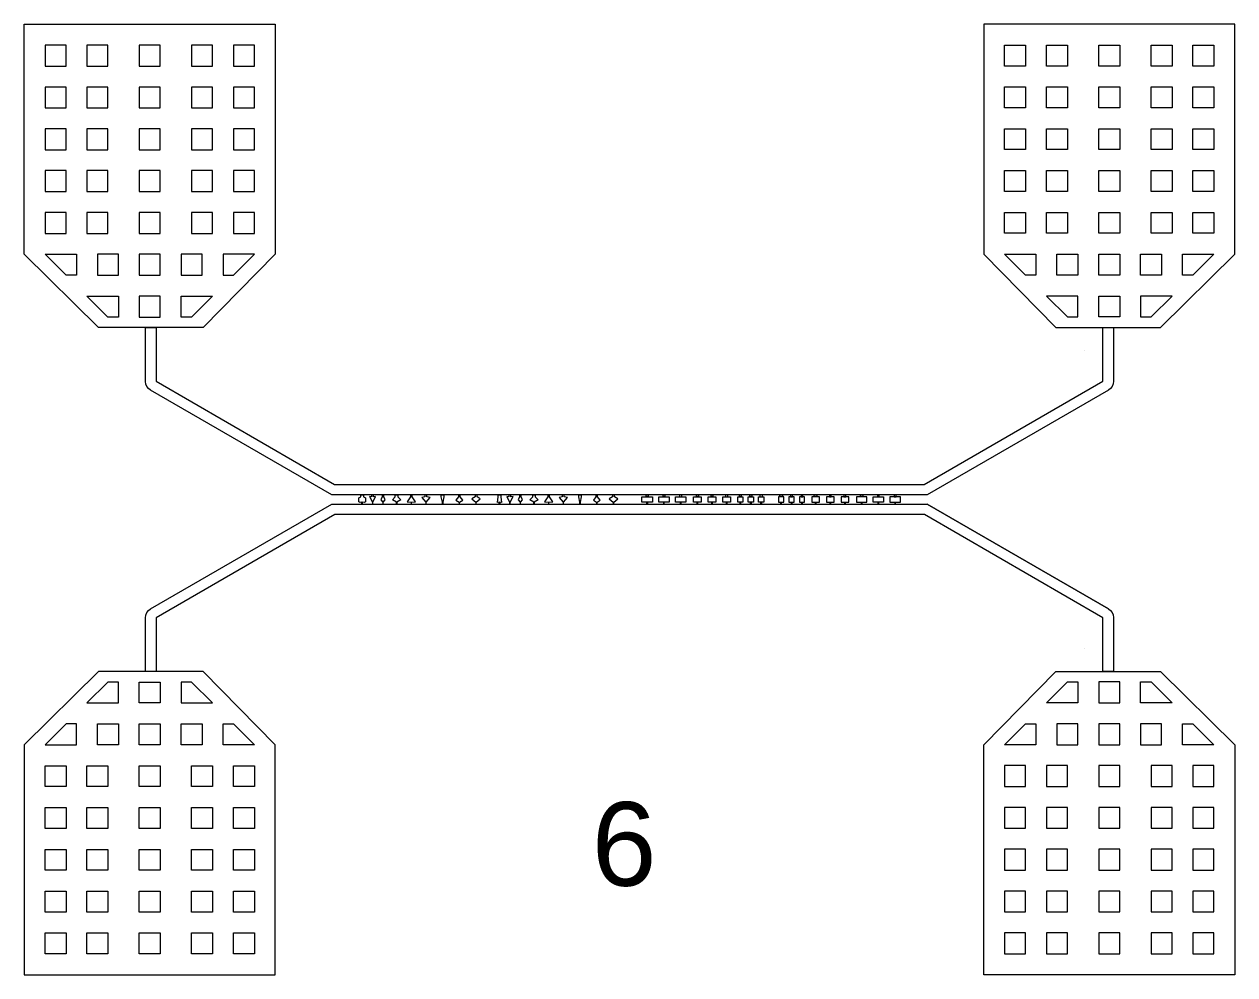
# Model space of a CAD drawing. Extents: x 1000 to 49000, y 2919 to 77300.
# Drawn here: x 18148 to 29717, y 2919 to 12011 of the extents above; entities that cross this region are included whole.
import ezdxf

# ---------------------------------------------------------------- set-up
doc = ezdxf.new("R2010")
doc.units = 13
doc.layers.add('Inner', color=4, linetype='Continuous', lineweight=0, true_color=0x00ffff)
doc.layers.add('Outer', color=1, linetype='Continuous', lineweight=0, true_color=0xff0000)
doc.styles.add('textstyle64', font='')
doc.styles.get('textstyle64').set_extended_font_data('Arial')

msp = doc.modelspace()

# ---------------------------------------------------------------- linework, layer by layer
at = {"layer": 'Inner'}
for p, q in [((18147.67, 9810.16), (18147.67, 9810.16)), ((18147.67, 9810.16), (18147.67, 9810.16)), ((29717.36, 9811), (29717.36, 9811)), ((29717.36, 9811), (29717.36, 9811)), ((18947.67, 9110.16), (18947.67, 9110.16)), ((28277.52, 8887.29), (28277.52, 8887.29)), ((28511, 6420.13), (26778.87, 7420.23)), ((28277.52, 6043.17), (28277.52, 6043.17)), ((18947.68, 5819.46), (18947.68, 5819.46))]:
    msp.add_line(p, q, dxfattribs=at)
for points in [[(20547.67, 9810.16), (19857.67, 9110.16), (18857.67, 9110.16), (18147.67, 9810.16), (18147.67, 12010.16), (20547.67, 12010.16), (20547.67, 9810.16)], [(28007.36, 9111), (29007.36, 9111), (29717.36, 9811), (29717.36, 12011), (27317.36, 12011), (27317.36, 9811), (28007.36, 9111)], [(21378.07, 7440.23), (21378.07, 7420.23), (21375.07, 7420.23), (21375.07, 7440.23), (21356.96, 7437.43), (21344.48, 7441.51), (21344.48, 7481.51), (21364.07, 7490.23), (21364.07, 7510.23), (21389.07, 7510.23), (21389.07, 7490.23), (21408.66, 7481.51), (21408.66, 7441.51), (21396.18, 7437.43), (21378.07, 7440.23)], [(21466.57, 7490.23), (21446.57, 7492.79), (21475.08, 7440.23), (21475.08, 7420.23), (21478.08, 7420.23), (21478.08, 7440.23), (21506.57, 7492.79), (21486.57, 7490.23), (21486.57, 7510.23), (21466.57, 7510.23), (21466.57, 7490.23)], [(21569.07, 7490.23), (21556.57, 7462.79), (21575.04, 7440.23), (21575.04, 7420.23), (21578.04, 7420.23), (21578.04, 7440.23), (21596.57, 7462.79), (21584.07, 7490.23), (21584.07, 7510.13), (21584.07, 7510.23), (21569.07, 7510.23), (21569.07, 7490.23)], [(21719.07, 7490.23), (21746.57, 7462.79), (21708.07, 7440.23), (21708.07, 7420.23), (21705.07, 7420.23), (21705.07, 7440.23), (21666.57, 7462.79), (21694.07, 7490.23), (21694.07, 7510.23), (21719.07, 7510.23), (21719.07, 7490.23)], [(21854.07, 7510.13), (21854.07, 7510.23), (21839.07, 7510.23), (21839.07, 7490.23), (21806.57, 7442.79), (21844.97, 7440.23), (21844.97, 7420.23), (21847.97, 7420.23), (21847.97, 7440.23), (21886.57, 7442.79), (21854.07, 7490.23), (21854.07, 7510.13)], [(21996.57, 7510.23), (21976.57, 7510.23), (21976.57, 7490.23), (21946.57, 7482.79), (21985.06, 7440.23), (21985.06, 7420.23), (21988.06, 7420.23), (21988.06, 7440.23), (22026.57, 7482.79), (21996.57, 7490.23), (21996.57, 7510.23)], [(22159.07, 7490.23), (22148.03, 7440.23), (22148.03, 7420.23), (22145.03, 7420.23), (22145.03, 7440.23), (22134.07, 7490.23), (22134.07, 7510.23), (22159.07, 7510.23), (22159.07, 7490.23)], [(22299.07, 7490.23), (22274.07, 7457.67), (22305.06, 7440.23), (22305.06, 7420.23), (22308.06, 7420.23), (22308.06, 7440.23), (22339.07, 7457.67), (22314.07, 7490.23), (22314.07, 7510.13), (22314.07, 7510.23), (22299.07, 7510.23), (22299.07, 7490.23)], [(22476.57, 7510.23), (22456.57, 7510.23), (22456.57, 7490.23), (22426.57, 7472.79), (22465.07, 7440.23), (22465.07, 7420.23), (22468.07, 7420.23), (22468.07, 7440.23), (22506.57, 7472.79), (22476.57, 7490.23), (22476.57, 7510.23)], [(22677.11, 7510.23), (22702.11, 7510.23), (22702.11, 7490.23), (22709.22, 7437.43), (22692.11, 7440.23), (22692.11, 7420.23), (22687.11, 7420.23), (22687.11, 7440.23), (22670, 7437.43), (22677.11, 7490.23), (22677.11, 7510.23)], [(22759.61, 7492.79), (22787.11, 7440.23), (22787.11, 7420.23), (22792.11, 7420.23), (22792.11, 7440.23), (22819.61, 7492.79), (22799.61, 7490.23), (22799.61, 7510.23), (22779.61, 7510.23), (22779.61, 7490.23), (22759.61, 7492.79)], [(22897.11, 7510.13), (22897.11, 7510.23), (22882.11, 7510.23), (22882.11, 7490.23), (22869.61, 7462.79), (22887.11, 7440.23), (22887.11, 7420.23), (22892.11, 7420.23), (22892.11, 7440.23), (22909.61, 7462.79), (22897.11, 7490.23), (22897.11, 7510.13)], [(23007.11, 7510.23), (23032.11, 7510.23), (23032.11, 7490.23), (23059.61, 7462.79), (23022.11, 7440.23), (23022.11, 7420.23), (23017.11, 7420.23), (23017.11, 7440.23), (22979.61, 7462.79), (23007.11, 7490.23), (23007.11, 7510.23)], [(23152.11, 7490.23), (23119.61, 7442.79), (23157.11, 7440.23), (23157.11, 7420.23), (23162.11, 7420.23), (23162.11, 7440.23), (23199.61, 7442.79), (23167.11, 7490.23), (23167.11, 7510.13), (23167.11, 7510.23), (23152.11, 7510.23), (23152.11, 7490.23)], [(23309.61, 7510.23), (23289.61, 7510.23), (23289.61, 7490.23), (23259.61, 7482.79), (23297.11, 7440.23), (23297.11, 7420.23), (23302.11, 7420.23), (23302.11, 7440.23), (23339.61, 7482.79), (23309.61, 7490.23), (23309.61, 7510.23)], [(23447.11, 7510.23), (23472.11, 7510.23), (23472.11, 7490.23), (23462.11, 7440.23), (23462.11, 7420.23), (23457.11, 7420.23), (23457.11, 7440.23), (23447.11, 7490.23), (23447.11, 7510.23)], [(23612.11, 7510.23), (23612.11, 7490.23), (23587.11, 7457.67), (23617.11, 7440.23), (23617.11, 7420.23), (23622.11, 7420.23), (23622.11, 7440.23), (23652.11, 7457.67), (23627.11, 7490.23), (23627.11, 7510.13), (23627.11, 7510.23), (23612.11, 7510.23)], [(23789.61, 7510.23), (23769.61, 7510.23), (23769.61, 7490.23), (23739.61, 7472.79), (23777.11, 7440.23), (23777.11, 7420.23), (23782.11, 7420.23), (23782.11, 7440.23), (23819.61, 7472.79), (23789.61, 7490.23), (23789.61, 7510.23)], [(24151.38, 7490.23), (24151.38, 7440.23), (24051.38, 7440.23), (24051.38, 7490.23), (24151.38, 7490.23)], [(24091.38, 7510.23), (24111.38, 7510.23), (24111.38, 7490.23), (24091.38, 7490.23), (24091.38, 7510.23)], [(24103.88, 7420.23), (24098.88, 7420.23), (24098.88, 7440.23), (24103.88, 7440.23), (24103.88, 7420.23)], [(24311.38, 7490.23), (24311.38, 7440.23), (24211.38, 7440.23), (24211.38, 7490.23), (24311.38, 7490.23)], [(24253.88, 7510.13), (24253.88, 7510.23), (24268.88, 7510.23), (24268.88, 7490.23), (24253.88, 7490.23), (24253.88, 7510.13)], [(24258.88, 7420.23), (24263.88, 7420.23), (24263.88, 7440.23), (24258.88, 7440.23), (24258.88, 7420.23)], [(24471.38, 7440.23), (24371.38, 7440.23), (24371.38, 7490.23), (24471.38, 7490.23), (24471.38, 7440.23)], [(24433.88, 7510.23), (24408.88, 7510.23), (24408.88, 7490.23), (24433.88, 7490.23), (24433.88, 7510.23)], [(24423.88, 7420.23), (24418.88, 7420.23), (24418.88, 7440.23), (24423.88, 7440.23), (24423.88, 7420.23)], [(24618.88, 7440.23), (24543.88, 7440.23), (24543.88, 7490.23), (24618.88, 7490.23), (24618.88, 7440.23)], [(24591.38, 7490.23), (24571.38, 7490.23), (24571.38, 7510.23), (24591.38, 7510.23), (24591.38, 7490.23)], [(24583.88, 7420.23), (24578.88, 7420.23), (24578.88, 7440.23), (24583.88, 7440.23), (24583.88, 7420.23)], [(24758.88, 7490.23), (24758.88, 7440.23), (24683.88, 7440.23), (24683.88, 7490.23), (24758.88, 7490.23)], [(24713.88, 7510.13), (24713.88, 7510.23), (24728.88, 7510.23), (24728.88, 7490.23), (24713.88, 7490.23), (24713.88, 7510.13)], [(24723.88, 7420.23), (24718.88, 7420.23), (24718.88, 7440.23), (24723.88, 7440.23), (24723.88, 7420.23)], [(24898.88, 7490.23), (24898.88, 7440.23), (24823.88, 7440.23), (24823.88, 7490.23), (24898.88, 7490.23)], [(24873.88, 7510.23), (24848.88, 7510.23), (24848.88, 7490.23), (24873.88, 7490.23), (24873.88, 7510.23)], [(24863.88, 7420.23), (24858.88, 7420.23), (24858.88, 7440.23), (24863.88, 7440.23), (24863.88, 7420.23)], [(25016.38, 7490.23), (25016.38, 7440.23), (24966.38, 7440.23), (24966.38, 7490.23), (25016.38, 7490.23)], [(24998.88, 7490.23), (24983.88, 7490.23), (24983.88, 7510.13), (24983.88, 7510.23), (24998.88, 7510.23), (24998.88, 7490.23)], [(24993.88, 7420.23), (24988.88, 7420.23), (24988.88, 7440.23), (24993.88, 7440.23), (24993.88, 7420.23)], [(25116.38, 7490.23), (25116.38, 7440.23), (25066.38, 7440.23), (25066.38, 7490.23), (25116.38, 7490.23)], [(25101.38, 7490.23), (25081.38, 7490.23), (25081.38, 7510.23), (25101.38, 7510.23), (25101.38, 7490.23)], [(25093.88, 7420.23), (25088.88, 7420.23), (25088.88, 7440.23), (25093.88, 7440.23), (25093.88, 7420.23)], [(25216.38, 7440.23), (25166.38, 7440.23), (25166.38, 7490.23), (25216.38, 7490.23), (25216.38, 7440.23)], [(25203.88, 7510.23), (25178.88, 7510.23), (25178.88, 7490.23), (25203.88, 7490.23), (25203.88, 7510.23)], [(25193.88, 7420.23), (25188.88, 7420.23), (25188.88, 7440.23), (25193.88, 7440.23), (25193.88, 7420.23)], [(25356.38, 7490.23), (25356.38, 7440.23), (25406.38, 7440.23), (25406.38, 7490.23), (25356.38, 7490.23)], [(25393.88, 7490.23), (25368.88, 7490.23), (25368.88, 7510.23), (25393.88, 7510.23), (25393.88, 7490.23)], [(25383.07, 7420.23), (25380.07, 7420.23), (25380.07, 7440.23), (25383.07, 7440.23), (25383.07, 7420.23)], [(25506.38, 7490.23), (25456.38, 7490.23), (25456.38, 7440.23), (25506.38, 7440.23), (25506.38, 7490.23)], [(25491.38, 7510.23), (25471.38, 7510.23), (25471.38, 7490.23), (25491.38, 7490.23), (25491.38, 7510.23)], [(25483.04, 7420.23), (25480.04, 7420.23), (25480.04, 7440.23), (25483.04, 7440.23), (25483.04, 7420.23)], [(25556.38, 7490.23), (25556.38, 7440.23), (25606.38, 7440.23), (25606.38, 7490.23), (25556.38, 7490.23)], [(25573.88, 7490.23), (25588.88, 7490.23), (25588.88, 7510.13), (25588.88, 7510.23), (25573.88, 7510.23), (25573.88, 7490.23)], [(25582.94, 7420.23), (25579.94, 7420.23), (25579.94, 7440.23), (25582.94, 7440.23), (25582.94, 7420.23)], [(25673.88, 7490.23), (25673.88, 7440.23), (25748.88, 7440.23), (25748.88, 7490.23), (25673.88, 7490.23)], [(25723.88, 7490.23), (25698.88, 7490.23), (25698.88, 7510.23), (25723.88, 7510.23), (25723.88, 7490.23)], [(25712.85, 7420.23), (25709.85, 7420.23), (25709.85, 7440.23), (25712.85, 7440.23), (25712.85, 7420.23)], [(25813.88, 7490.23), (25813.88, 7440.23), (25888.88, 7440.23), (25888.88, 7490.23), (25813.88, 7490.23)], [(25858.88, 7510.13), (25858.88, 7510.23), (25843.88, 7510.23), (25843.88, 7490.23), (25858.88, 7490.23), (25858.88, 7510.13)], [(25852.64, 7420.23), (25849.64, 7420.23), (25849.64, 7440.23), (25852.64, 7440.23), (25852.64, 7420.23)], [(25953.88, 7490.23), (25953.88, 7440.23), (26028.88, 7440.23), (26028.88, 7490.23), (25953.88, 7490.23)], [(26001.38, 7510.23), (25981.38, 7510.23), (25981.38, 7490.23), (26001.38, 7490.23), (26001.38, 7510.23)], [(25992.5, 7420.23), (25989.5, 7420.23), (25989.5, 7440.23), (25992.5, 7440.23), (25992.5, 7420.23)], [(26101.38, 7490.23), (26101.38, 7440.23), (26201.38, 7440.23), (26201.38, 7490.23), (26101.38, 7490.23)], [(26163.88, 7490.23), (26138.88, 7490.23), (26138.88, 7510.23), (26163.88, 7510.23), (26163.88, 7490.23)], [(26152.77, 7420.23), (26149.77, 7420.23), (26149.77, 7440.23), (26152.77, 7440.23), (26152.77, 7420.23)], [(26361.25, 7440.23), (26261.25, 7440.23), (26261.25, 7490.23), (26361.25, 7490.23), (26361.25, 7440.23)], [(26318.88, 7510.13), (26318.88, 7510.23), (26303.88, 7510.23), (26303.88, 7490.23), (26318.88, 7490.23), (26318.88, 7510.13)], [(26312.75, 7420.23), (26309.75, 7420.23), (26309.75, 7440.23), (26312.75, 7440.23), (26312.75, 7420.23)], [(26421.38, 7490.23), (26421.38, 7440.23), (26521.38, 7440.23), (26521.38, 7490.23), (26421.38, 7490.23)], [(26461.38, 7490.23), (26481.38, 7490.23), (26481.38, 7510.23), (26461.38, 7510.23), (26461.38, 7490.23)], [(26469.98, 7420.23), (26472.98, 7420.23), (26472.98, 7440.23), (26469.98, 7440.23), (26469.98, 7420.23)], [(19857.68, 5819.46), (18857.68, 5819.46), (18147.68, 5119.46), (18147.68, 5119.46), (18147.68, 5119.46), (18147.68, 2919.46), (20547.68, 2919.46), (20547.68, 5119.46), (19857.68, 5819.46)], [(28007.38, 5820.31), (29007.38, 5820.31), (29717.38, 5120.31), (29717.38, 5120.31), (29717.38, 5120.31), (29717.38, 2920.31), (27317.38, 2920.31), (27317.38, 5120.31), (28007.38, 5820.31)]]:
    msp.add_lwpolyline(points, dxfattribs=at)
for points in [[(21086.18, 7510.23), (19354.05, 8510.33, -0.25677565), (19307.62, 8594.77), (19307.62, 9110.16), (19407.62, 9110.16), (19407.62, 8595.49), (21114.13, 7610.23), (22662.52, 7610.23), (23932.52, 7610.23), (25202.52, 7610.23), (26749.76, 7610.23), (28457.41, 8596.15), (28457.41, 9111), (28557.41, 9111), (28557.41, 8595.61, -0.25677565), (28510.98, 8511.17), (26777.3, 7510.23), (25202.52, 7510.23), (23932.52, 7510.23), (22662.52, 7510.23), (21086.18, 7510.23)], [(21115.28, 7320.23), (19407.64, 6334.36), (19407.64, 5819.46), (19307.64, 5819.46), (19307.64, 6334.85, -0.25677565), (19354.06, 6419.29), (21087.74, 7420.23), (22662.52, 7420.23), (23932.52, 7420.23), (25202.52, 7420.23), (26778.87, 7420.23), (28511, 6420.13, -0.25677565), (28557.42, 6335.7), (28557.42, 5820.31), (28457.42, 5820.31), (28457.48, 6334.93), (26750.91, 7320.23), (25202.52, 7320.23), (23932.52, 7320.23), (22662.52, 7320.23), (21115.28, 7320.23)]]:
    msp.add_lwpolyline(points, format="xyb", dxfattribs=at)
at = {"layer": 'Outer'}
for points in [[(18547.67, 11810.16), (18347.67, 11810.16), (18347.67, 11610.16), (18547.67, 11610.16), (18547.67, 11810.16)], [(18947.67, 11810.16), (18747.67, 11810.16), (18747.67, 11610.16), (18947.67, 11610.16), (18947.67, 11810.16)], [(19447.67, 11810.16), (19247.67, 11810.16), (19247.67, 11610.16), (19447.67, 11610.16), (19447.67, 11810.16)], [(19747.67, 11610.16), (19947.67, 11610.16), (19947.67, 11810.16), (19747.67, 11810.16), (19747.67, 11610.16)], [(20347.67, 11610.16), (20347.67, 11810.16), (20147.67, 11810.16), (20147.67, 11610.16), (20347.67, 11610.16)], [(27717.36, 11811), (27717.36, 11611), (27517.36, 11611), (27517.36, 11811), (27717.36, 11811)], [(27917.36, 11811), (28117.36, 11811), (28117.36, 11611), (27917.36, 11611), (27917.36, 11811)], [(28617.36, 11811), (28617.36, 11611), (28417.36, 11611), (28417.36, 11811), (28617.36, 11811)], [(29117.36, 11611), (28917.36, 11611), (28917.36, 11811), (29117.36, 11811), (29117.36, 11611)], [(29517.36, 11611), (29317.36, 11611), (29317.36, 11811), (29517.36, 11811), (29517.36, 11611)], [(18547.67, 11410.16), (18347.67, 11410.16), (18347.67, 11210.16), (18547.67, 11210.16), (18547.67, 11410.16)], [(18747.67, 11210.16), (18947.67, 11210.16), (18947.67, 11410.16), (18747.67, 11410.16), (18747.67, 11210.16)], [(19247.67, 11410.16), (19247.67, 11210.16), (19447.67, 11210.16), (19447.67, 11410.16), (19247.67, 11410.16)], [(19747.67, 11210.16), (19947.67, 11210.16), (19947.67, 11410.16), (19747.67, 11410.16), (19747.67, 11210.16)], [(20147.67, 11410.16), (20147.67, 11210.16), (20347.67, 11210.16), (20347.67, 11410.16), (20147.67, 11410.16)], [(27517.36, 11411), (27717.36, 11411), (27717.36, 11211), (27517.36, 11211), (27517.36, 11411)], [(28117.36, 11411), (28117.36, 11211), (27917.36, 11211), (27917.36, 11411), (28117.36, 11411)], [(28617.36, 11411), (28617.36, 11211), (28417.36, 11211), (28417.36, 11411), (28617.36, 11411)], [(29117.36, 11211), (28917.36, 11211), (28917.36, 11411), (29117.36, 11411), (29117.36, 11211)], [(29517.36, 11211), (29317.36, 11211), (29317.36, 11411), (29517.36, 11411), (29517.36, 11211)], [(18347.67, 11010.16), (18347.67, 10810.16), (18547.67, 10810.16), (18547.67, 11010.16), (18347.67, 11010.16)], [(18747.67, 11010.16), (18747.67, 10810.16), (18947.67, 10810.16), (18947.67, 11010.16), (18747.67, 11010.16)], [(19247.67, 11010.16), (19247.67, 10810.16), (19447.67, 10810.16), (19447.67, 11010.16), (19247.67, 11010.16)], [(19747.67, 11010.16), (19747.67, 10810.16), (19947.67, 10810.16), (19947.67, 11010.16), (19747.67, 11010.16)], [(20147.67, 11010.16), (20147.67, 10810.16), (20347.67, 10810.16), (20347.67, 11010.16), (20147.67, 11010.16)], [(27717.36, 11011), (27717.36, 10811), (27517.36, 10811), (27517.36, 11011), (27717.36, 11011)], [(28117.36, 11011), (28117.36, 10811), (27917.36, 10811), (27917.36, 11011), (28117.36, 11011)], [(28617.36, 11011), (28617.36, 10811), (28417.36, 10811), (28417.36, 11011), (28617.36, 11011)], [(29117.36, 11011), (29117.36, 10811), (28917.36, 10811), (28917.36, 11011), (29117.36, 11011)], [(29517.36, 11011), (29517.36, 10811), (29317.36, 10811), (29317.36, 11011), (29517.36, 11011)], [(18347.67, 10610.16), (18347.67, 10410.16), (18547.67, 10410.16), (18547.67, 10610.16), (18347.67, 10610.16)], [(18747.67, 10610.16), (18747.67, 10410.16), (18947.67, 10410.16), (18947.67, 10610.16), (18747.67, 10610.16)], [(19247.67, 10610.16), (19247.67, 10410.16), (19447.67, 10410.16), (19447.67, 10610.16), (19247.67, 10610.16)], [(19747.67, 10610.16), (19747.67, 10410.16), (19947.67, 10410.16), (19947.67, 10610.16), (19747.67, 10610.16)], [(20147.67, 10610.16), (20147.67, 10410.16), (20347.67, 10410.16), (20347.67, 10610.16), (20147.67, 10610.16)], [(27717.36, 10611), (27717.36, 10411), (27517.36, 10411), (27517.36, 10611), (27717.36, 10611)], [(28117.36, 10611), (28117.36, 10411), (27917.36, 10411), (27917.36, 10611), (28117.36, 10611)], [(28617.36, 10611), (28617.36, 10411), (28417.36, 10411), (28417.36, 10611), (28617.36, 10611)], [(29117.36, 10611), (29117.36, 10411), (28917.36, 10411), (28917.36, 10611), (29117.36, 10611)], [(29517.36, 10611), (29517.36, 10411), (29317.36, 10411), (29317.36, 10611), (29517.36, 10611)], [(18347.67, 10210.16), (18347.67, 10010.16), (18547.67, 10010.16), (18547.67, 10210.16), (18347.67, 10210.16)], [(18747.67, 10210.16), (18747.67, 10010.16), (18947.67, 10010.16), (18947.67, 10210.16), (18747.67, 10210.16)], [(19247.67, 10210.16), (19247.67, 10010.16), (19447.67, 10010.16), (19447.67, 10210.16), (19247.67, 10210.16)], [(19747.67, 10210.16), (19747.67, 10010.16), (19947.67, 10010.16), (19947.67, 10210.16), (19747.67, 10210.16)], [(20147.67, 10210.16), (20147.67, 10010.16), (20347.67, 10010.16), (20347.67, 10210.16), (20147.67, 10210.16)], [(27717.36, 10211), (27717.36, 10011), (27517.36, 10011), (27517.36, 10211), (27717.36, 10211)], [(28117.36, 10211), (28117.36, 10011), (27917.36, 10011), (27917.36, 10211), (28117.36, 10211)], [(28417.36, 10011), (28417.36, 10211), (28617.36, 10211), (28617.36, 10011), (28417.36, 10011)], [(29117.36, 10211), (29117.36, 10011), (28917.36, 10011), (28917.36, 10211), (29117.36, 10211)], [(29517.36, 10011), (29317.36, 10011), (29317.36, 10211), (29517.36, 10211), (29517.36, 10011)], [(18647.67, 9810.16), (18647.67, 9610.16), (18547.67, 9610.16), (18347.67, 9810.16), (18647.67, 9810.16)], [(18847.67, 9810.16), (18847.67, 9610.16), (19047.67, 9610.16), (19047.67, 9810.16), (18847.67, 9810.16)], [(19247.67, 9810.16), (19247.67, 9610.16), (19447.67, 9610.16), (19447.67, 9810.16), (19247.67, 9810.16)], [(19647.67, 9810.16), (19647.67, 9610.16), (19847.67, 9610.16), (19847.67, 9810.16), (19647.67, 9810.16)], [(20147.67, 9810.16), (20047.67, 9810.16), (20047.67, 9610.16), (20147.67, 9610.16), (20347.67, 9810.16), (20147.67, 9810.16)], [(27517.36, 9811), (27717.36, 9811), (27817.36, 9811), (27817.36, 9611), (27717.36, 9611), (27517.36, 9811)], [(28217.36, 9611), (28017.36, 9611), (28017.36, 9811), (28217.36, 9811), (28217.36, 9611)], [(28417.36, 9811), (28617.36, 9811), (28617.36, 9611), (28417.36, 9611), (28417.36, 9811)], [(29017.36, 9811), (29017.36, 9611), (28817.36, 9611), (28817.36, 9811), (29017.36, 9811)], [(29317.36, 9611), (29217.36, 9611), (29217.36, 9811), (29517.36, 9811), (29317.36, 9611)], [(19047.67, 9410.16), (19047.67, 9210.16), (18947.67, 9210.16), (18747.67, 9410.16), (19047.67, 9410.16)], [(19247.67, 9410.16), (19247.67, 9210.16), (19447.67, 9210.16), (19447.67, 9410.16), (19247.67, 9410.16)], [(19947.67, 9410.16), (19747.67, 9210.16), (19647.67, 9210.16), (19647.67, 9410.16), (19947.67, 9410.16)], [(27917.36, 9411), (28117.36, 9211), (28217.36, 9211), (28217.36, 9411), (27917.36, 9411)], [(28417.36, 9411), (28617.36, 9411), (28617.36, 9211), (28417.36, 9211), (28417.36, 9411)], [(28817.36, 9211), (28917.36, 9211), (29117.36, 9411), (28817.36, 9411), (28817.36, 9211)], [(19047.68, 5719.46), (18947.68, 5719.46), (18747.68, 5519.46), (19047.68, 5519.46), (19047.68, 5719.46)], [(19247.68, 5519.46), (19247.68, 5719.46), (19447.68, 5719.46), (19447.68, 5519.46), (19247.68, 5519.46)], [(19947.68, 5519.46), (19747.68, 5719.46), (19647.68, 5719.46), (19647.68, 5519.46), (19947.68, 5519.46)], [(28217.38, 5520.31), (27917.38, 5520.31), (28117.38, 5720.31), (28217.38, 5720.31), (28217.38, 5520.31)], [(28617.38, 5720.31), (28417.38, 5720.31), (28417.38, 5520.31), (28617.38, 5520.31), (28617.38, 5720.31)], [(29117.38, 5520.31), (28817.38, 5520.31), (28817.38, 5720.31), (28917.38, 5720.31), (29117.38, 5520.31)], [(18647.68, 5119.46), (18647.68, 5319.46), (18547.68, 5319.46), (18347.68, 5119.46), (18647.68, 5119.46)], [(19047.68, 5119.46), (18847.68, 5119.46), (18847.68, 5319.46), (19047.68, 5319.46), (19047.68, 5119.46)], [(19247.68, 5319.46), (19447.68, 5319.46), (19447.68, 5119.46), (19247.68, 5119.46), (19247.68, 5319.46)], [(19847.68, 5319.46), (19847.68, 5119.46), (19647.68, 5119.46), (19647.68, 5319.46), (19847.68, 5319.46)], [(20347.68, 5119.46), (20147.68, 5119.46), (20047.68, 5119.46), (20047.68, 5319.46), (20147.68, 5319.46), (20347.68, 5119.46)], [(27817.38, 5120.31), (27717.38, 5120.31), (27517.38, 5120.31), (27717.38, 5320.31), (27817.38, 5320.31), (27817.38, 5120.31)], [(28017.38, 5320.31), (28017.38, 5120.31), (28217.38, 5120.31), (28217.38, 5320.31), (28017.38, 5320.31)], [(28617.38, 5320.31), (28417.38, 5320.31), (28417.38, 5120.31), (28617.38, 5120.31), (28617.38, 5320.31)], [(28817.38, 5320.31), (28817.38, 5120.31), (29017.38, 5120.31), (29017.38, 5320.31), (28817.38, 5320.31)], [(29217.38, 5320.31), (29317.38, 5320.31), (29517.38, 5120.31), (29217.38, 5120.31), (29217.38, 5320.31)], [(18547.68, 4919.46), (18547.68, 4719.46), (18347.68, 4719.46), (18347.68, 4919.46), (18547.68, 4919.46)], [(18947.68, 4919.46), (18947.68, 4719.46), (18747.68, 4719.46), (18747.68, 4919.46), (18947.68, 4919.46)], [(19447.68, 4919.46), (19447.68, 4719.46), (19247.68, 4719.46), (19247.68, 4919.46), (19447.68, 4919.46)], [(19947.68, 4919.46), (19947.68, 4719.46), (19747.68, 4719.46), (19747.68, 4919.46), (19947.68, 4919.46)], [(20147.68, 4919.46), (20347.68, 4919.46), (20347.68, 4719.46), (20147.68, 4719.46), (20147.68, 4919.46)], [(27517.38, 4720.31), (27717.38, 4720.31), (27717.38, 4920.31), (27517.38, 4920.31), (27517.38, 4720.31)], [(28117.38, 4720.31), (28117.38, 4920.31), (27917.38, 4920.31), (27917.38, 4720.31), (28117.38, 4720.31)], [(28417.38, 4920.31), (28417.38, 4720.31), (28617.38, 4720.31), (28617.38, 4920.31), (28417.38, 4920.31)], [(29117.38, 4920.31), (28917.38, 4920.31), (28917.38, 4720.31), (29117.38, 4720.31), (29117.38, 4920.31)], [(29317.38, 4920.31), (29317.38, 4720.31), (29517.38, 4720.31), (29517.38, 4920.31), (29317.38, 4920.31)], [(18347.68, 4519.46), (18547.68, 4519.46), (18547.68, 4319.46), (18347.68, 4319.46), (18347.68, 4519.46)], [(18947.68, 4519.46), (18947.68, 4319.46), (18747.68, 4319.46), (18747.68, 4519.46), (18947.68, 4519.46)], [(19447.68, 4519.46), (19447.68, 4319.46), (19247.68, 4319.46), (19247.68, 4519.46), (19447.68, 4519.46)], [(19747.68, 4319.46), (19747.68, 4519.46), (19947.68, 4519.46), (19947.68, 4319.46), (19747.68, 4319.46)], [(20147.68, 4519.46), (20347.68, 4519.46), (20347.68, 4319.46), (20147.68, 4319.46), (20147.68, 4519.46)], [(27517.38, 4320.31), (27717.38, 4320.31), (27717.38, 4520.31), (27517.38, 4520.31), (27517.38, 4320.31)], [(27917.38, 4520.31), (27917.38, 4320.31), (28117.38, 4320.31), (28117.38, 4520.31), (27917.38, 4520.31)], [(28417.38, 4520.31), (28417.38, 4320.31), (28617.38, 4320.31), (28617.38, 4520.31), (28417.38, 4520.31)], [(28917.38, 4520.31), (28917.38, 4320.31), (29117.38, 4320.31), (29117.38, 4520.31), (28917.38, 4520.31)], [(29317.38, 4520.31), (29317.38, 4320.31), (29517.38, 4320.31), (29517.38, 4520.31), (29317.38, 4520.31)], [(18347.68, 4119.46), (18547.68, 4119.46), (18547.68, 3919.46), (18347.68, 3919.46), (18347.68, 4119.46)], [(18947.68, 3919.46), (18747.68, 3919.46), (18747.68, 4119.46), (18947.68, 4119.46), (18947.68, 3919.46)], [(19247.68, 3919.46), (19247.68, 4119.46), (19447.68, 4119.46), (19447.68, 3919.46), (19247.68, 3919.46)], [(19747.68, 4119.46), (19947.68, 4119.46), (19947.68, 3919.46), (19747.68, 3919.46), (19747.68, 4119.46)], [(20347.68, 4119.46), (20347.68, 3919.46), (20147.68, 3919.46), (20147.68, 4119.46), (20347.68, 4119.46)], [(27517.38, 4120.31), (27517.38, 3920.31), (27717.38, 3920.31), (27717.38, 4120.31), (27517.38, 4120.31)], [(27917.38, 3920.31), (28117.38, 3920.31), (28117.38, 4120.31), (27917.38, 4120.31), (27917.38, 3920.31)], [(28617.38, 3920.31), (28617.38, 4120.31), (28417.38, 4120.31), (28417.38, 3920.31), (28617.38, 3920.31)], [(28917.38, 3920.31), (29117.38, 3920.31), (29117.38, 4120.31), (28917.38, 4120.31), (28917.38, 3920.31)], [(29517.38, 4120.31), (29317.38, 4120.31), (29317.38, 3920.31), (29517.38, 3920.31), (29517.38, 4120.31)], [(18347.68, 3519.46), (18347.68, 3719.46), (18547.68, 3719.46), (18547.68, 3519.46), (18347.68, 3519.46)], [(18747.68, 3519.46), (18747.68, 3719.46), (18947.68, 3719.46), (18947.68, 3519.46), (18747.68, 3519.46)], [(19247.68, 3519.46), (19247.68, 3719.46), (19447.68, 3719.46), (19447.68, 3519.46), (19247.68, 3519.46)], [(19747.68, 3519.46), (19747.68, 3719.46), (19947.68, 3719.46), (19947.68, 3519.46), (19747.68, 3519.46)], [(20147.68, 3519.46), (20147.68, 3719.46), (20347.68, 3719.46), (20347.68, 3519.46), (20147.68, 3519.46)], [(27717.38, 3520.31), (27717.38, 3720.31), (27517.38, 3720.31), (27517.38, 3520.31), (27717.38, 3520.31)], [(28117.38, 3520.31), (28117.38, 3720.31), (27917.38, 3720.31), (27917.38, 3520.31), (28117.38, 3520.31)], [(28417.38, 3520.31), (28617.38, 3520.31), (28617.38, 3720.31), (28417.38, 3720.31), (28417.38, 3520.31)], [(29117.38, 3720.31), (28917.38, 3720.31), (28917.38, 3520.31), (29117.38, 3520.31), (29117.38, 3720.31)], [(29517.38, 3720.31), (29317.38, 3720.31), (29317.38, 3520.31), (29517.38, 3520.31), (29517.38, 3720.31)], [(18547.68, 3319.46), (18547.68, 3119.46), (18347.68, 3119.46), (18347.68, 3319.46), (18547.68, 3319.46)], [(18947.68, 3119.46), (18747.68, 3119.46), (18747.68, 3319.46), (18947.68, 3319.46), (18947.68, 3119.46)], [(19247.68, 3319.46), (19447.68, 3319.46), (19447.68, 3119.46), (19247.68, 3119.46), (19247.68, 3319.46)], [(19947.68, 3119.46), (19747.68, 3119.46), (19747.68, 3319.46), (19947.68, 3319.46), (19947.68, 3119.46)], [(20147.68, 3319.46), (20347.68, 3319.46), (20347.68, 3119.46), (20147.68, 3119.46), (20147.68, 3319.46)], [(27717.38, 3320.31), (27517.38, 3320.31), (27517.38, 3120.31), (27717.38, 3120.31), (27717.38, 3320.31)], [(27917.38, 3120.31), (28117.38, 3120.31), (28117.38, 3320.31), (27917.38, 3320.31), (27917.38, 3120.31)], [(28617.38, 3120.31), (28617.38, 3320.31), (28417.38, 3320.31), (28417.38, 3120.31), (28617.38, 3120.31)], [(28917.38, 3120.31), (29117.38, 3120.31), (29117.38, 3320.31), (28917.38, 3320.31), (28917.38, 3120.31)], [(29317.38, 3120.31), (29517.38, 3120.31), (29517.38, 3320.31), (29317.38, 3320.31), (29317.38, 3120.31)]]:
    msp.add_lwpolyline(points, dxfattribs=at)

# ---------------------------------------------------------------- texts
at = {"layer": 'Outer', "insert": (23570.44, 4571.25), "char_height": 800, "attachment_point": 1, "style": 'textstyle64'}
msp.add_mtext('6', dxfattribs=at)

doc.saveas('drawing.dxf')
